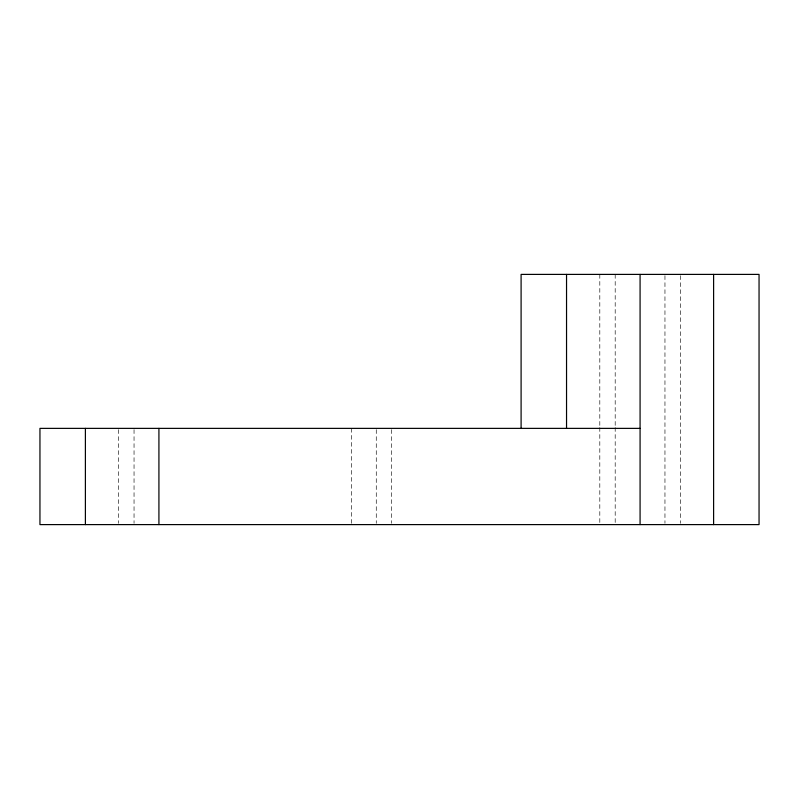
<?xml version="1.0" encoding="UTF-8"?>
<svg xmlns="http://www.w3.org/2000/svg" width="799" height="799" viewBox="0 0 799 799"><rect width="100%" height="100%" fill="white"/><g stroke="black" fill="none" stroke-linecap="round" stroke-linejoin="round"><path stroke-width="0.6" stroke-dasharray="4 3" d="M680.339 275.645L680.339 523.355M664.958 275.645L664.958 523.355M615.19 274.397L615.19 426.267M615.19 427.505L615.19 523.355M599.809 274.397L599.809 426.267M599.809 427.505L599.809 523.355M391.65 429.602L391.65 523.365M376.269 429.602L376.269 523.365M351.38 428.374L351.38 523.365M134.042 429.602L134.042 523.365M118.661 429.602L118.661 523.365"/><path stroke-width="1.2" d="M640.079 428.374L39.95 428.374L39.95 524.603L759.05 524.603L759.05 274.397L521.098 274.397L521.098 428.374M713.607 274.397L713.607 524.603M640.079 274.397L640.079 524.603M566.541 274.397L566.541 428.374M158.921 428.374L158.921 524.603M85.393 428.374L85.393 524.603"/></g></svg>
